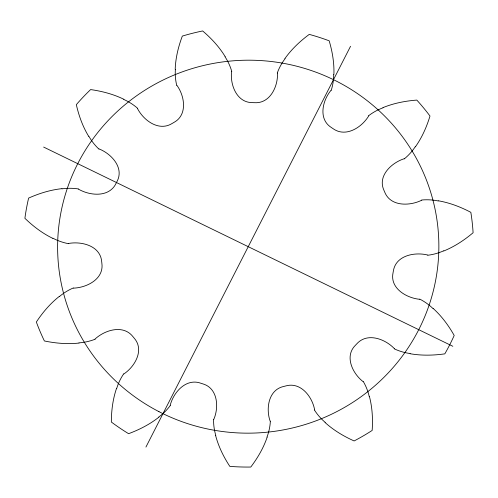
<?xml version="1.0" encoding="UTF-8"?>
<svg xmlns="http://www.w3.org/2000/svg" width="498" height="498" viewBox="0 0 498 498"><rect width="100%" height="100%" fill="white"/><g stroke="black" fill="none" stroke-linecap="round" stroke-linejoin="round"><path stroke-width="0.75" d="M277.479 73.082C278.089 86.534 269.997 103.821 254.354 102.681A53.821 52.645 -3.1 0 1 252.517 102.619C236.836 102.769 229.983 84.94 231.576 71.6M175.196 69.309C175.595 57.924 178.328 46.719 182.33 36.086A225.295 220.371 -3.1 0 1 202.655 30.957C211.37 38.365 219.257 46.88 225.208 56.679M333.897 74.42C334.314 63.047 332.403 51.692 329.172 40.817A225.295 220.371 -3.1 0 0 309.264 34.387C300.039 41.222 291.554 49.202 284.906 58.602M170.204 405.304C173.528 392.212 186.146 377.876 200.899 383.255A53.821 52.645 -3.1 0 1 202.649 383.821C217.769 388.017 219.139 407.115 213.791 419.372M267.189 437.113C263.517 447.951 257.671 457.948 250.78 467.043A225.295 220.371 -3.1 0 1 229.815 466.371C223.59 456.847 218.479 446.494 215.597 435.451M116.495 388.465C112.828 399.247 111.384 410.682 111.347 422.03A225.295 220.371 -3.1 0 0 128.59 433.69C139.409 429.668 149.836 424.34 158.912 417.156M145.926 447.067L350.542 46.289M368.738 115.878C361.785 127.463 345.699 137.84 332.957 128.59A53.821 52.645 -3.1 0 1 331.444 127.563C318.079 119.271 322.424 100.552 330.996 90.356M415.388 146.848C421.999 137.523 426.68 126.946 429.986 116.034A225.295 220.371 -3.1 0 0 416.82 100.092C405.266 100.969 393.731 103.217 382.981 107.612M95.025 339.051C104.96 329.937 123.311 324.248 132.997 336.716A53.821 52.645 -3.1 0 1 134.149 338.111C144.619 349.907 134.921 366.578 123.865 373.961M59.218 296.466C50.198 303.587 42.66 312.451 36.348 322.025A225.295 220.371 -3.1 0 0 44.384 340.962C55.732 343.309 67.442 344.323 78.995 343.066M421.738 200.208C409.705 206.172 390.432 206.72 384.661 191.991A53.821 52.645 -3.1 0 1 383.958 190.329C377.328 175.975 391.472 162.796 404.146 158.744M443.811 250.973C454.518 246.61 464.292 240.179 473.1 232.734A225.295 220.371 -3.1 0 0 470.847 212.335C460.625 206.944 449.682 202.748 438.271 200.775M68.494 243.478C81.647 241.063 100.378 245.813 101.679 261.587A53.821 52.645 -3.1 0 1 101.878 263.374C104.057 279.054 86.764 287.701 73.424 288.143M61.957 188.655C50.41 189.894 39.193 193.38 28.616 198.092A225.295 220.371 -3.1 0 0 24.9 218.298C33.154 226.297 42.442 233.344 52.807 238.38M419.652 299.292C406.399 298.022 389.729 288.218 393.053 272.755A53.821 52.645 -3.1 0 1 393.376 270.98C395.81 255.343 414.784 251.795 427.794 255.044M410.134 353.736C421.588 355.728 433.341 355.466 444.82 353.86A225.295 220.371 -3.1 0 0 454.201 335.478C448.592 325.53 441.714 316.199 433.229 308.511M99.027 148.914C111.409 153.764 124.544 167.919 116.893 181.726A53.821 52.645 -3.1 0 1 116.071 183.339C109.292 197.613 90.132 195.913 78.485 189.153M43.643 147.072L452.831 346.284M123.834 99.264C113.413 94.184 102.065 91.202 90.617 89.584A225.295 220.371 -3.1 0 0 76.325 104.648C78.833 115.735 82.743 126.592 88.669 136.328M363.142 381.667C352.584 373.568 344.199 356.244 355.466 345.239A53.821 52.645 -3.1 0 1 356.717 343.919C367.194 332.141 385.135 338.901 394.428 348.693M325.063 422.503C333.604 430.266 343.626 436.248 354.128 440.954A225.295 220.371 -3.1 0 0 372.162 430.434C372.946 419.117 372.336 407.619 369.448 396.613M176.939 85.395C184.802 96.182 187.69 115.138 173.808 122.489A53.821 52.645 -3.1 0 1 172.227 123.411C158.943 131.814 143.549 120.479 137.442 108.433M270.153 421.19C265.689 408.541 268.484 389.629 283.835 386.436A53.821 52.645 -3.1 0 1 285.615 385.981C300.661 381.543 312.302 396.676 314.655 409.954M61.982 188.842A54.998 53.796 -3.1 0 1 78.516 188.947M98.884 149.064A54.998 53.796 -3.1 0 1 88.837 136.234M123.753 99.438A54.998 53.796 -3.1 0 1 137.585 108.278M176.734 85.444A54.998 53.796 -3.1 0 1 175.383 69.322M225.046 56.784A54.998 53.796 -3.1 0 1 231.782 71.544M277.28 73.013A54.998 53.796 -3.1 0 1 285.061 58.714M333.704 74.42A54.998 53.796 -3.1 0 1 331.201 90.418M368.613 115.717A54.998 53.796 -3.1 0 1 383.043 107.786M415.226 146.748A54.998 53.796 -3.1 0 1 404.283 158.899M421.719 200.003A54.998 53.796 -3.1 0 1 438.228 200.955M443.73 250.799A54.998 53.796 -3.1 0 1 427.819 255.25M419.752 299.111A54.998 53.796 -3.1 0 1 433.092 308.642M410.165 353.549A54.998 53.796 -3.1 0 1 394.341 348.88M363.328 381.568A54.998 53.796 -3.1 0 1 369.261 396.657M325.188 422.36A54.998 53.796 -3.1 0 1 314.475 410.066M270.364 421.202A54.998 53.796 -3.1 0 1 267.009 437.051M215.783 435.401A54.998 53.796 -3.1 0 1 213.58 419.372M170.372 405.422A54.998 53.796 -3.1 0 1 158.794 417.007M116.681 388.521A54.998 53.796 -3.1 0 1 123.685 373.849M95.106 339.244A54.998 53.796 -3.1 0 1 78.977 342.879M59.343 296.603A54.998 53.796 -3.1 0 1 73.337 287.95M68.45 243.678A54.998 53.796 -3.1 0 1 52.9 238.212M158.949 411.647A190.634 186.47 -3.1 0 0 438.738 239.501A190.634 186.47 -3.1 0 0 147.028 88.887A190.634 186.47 -3.1 0 0 158.949 411.647"/></g></svg>
